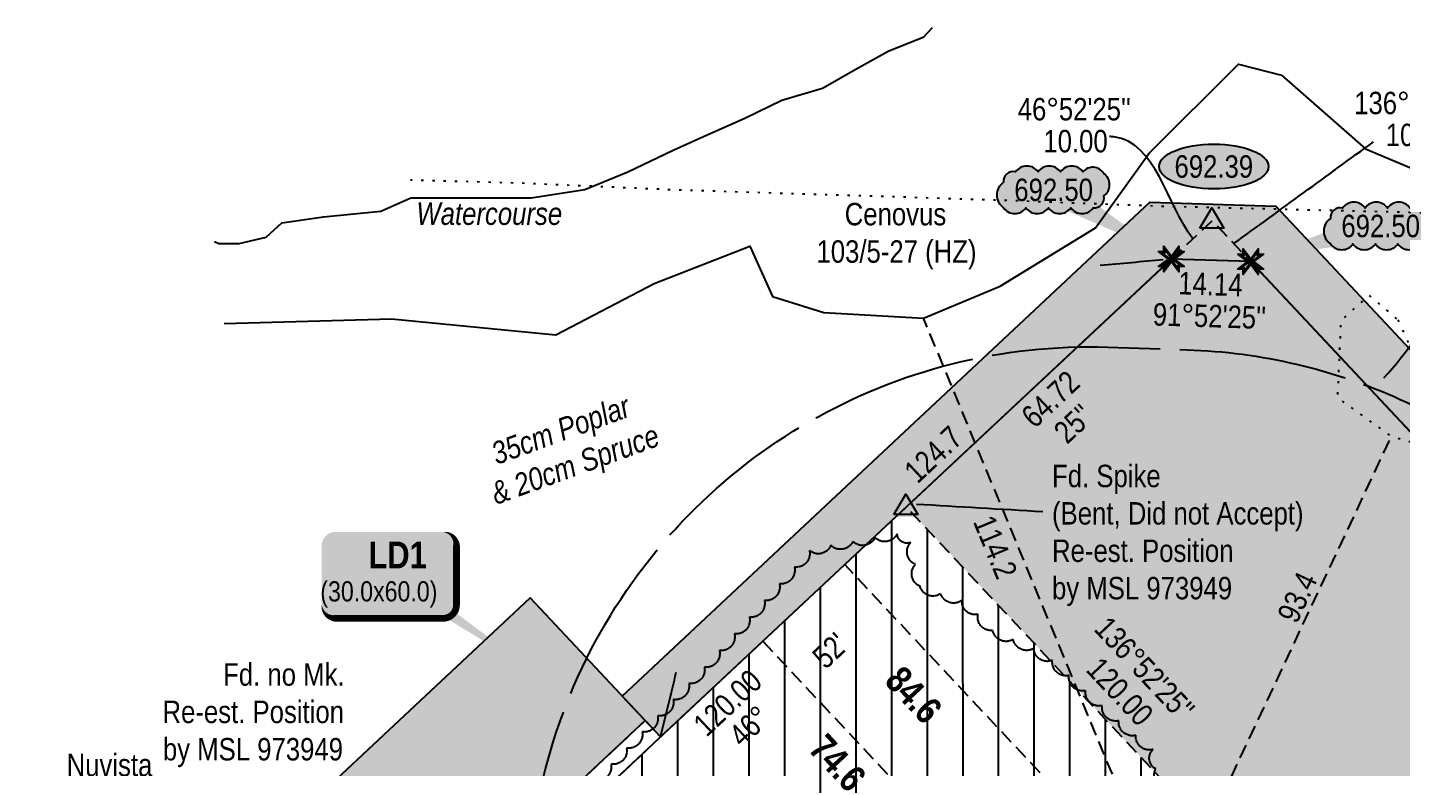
# Model space of a CAD drawing. Extents: x 348646 to 355532, y 6093406 to 6098999.
# Drawn here: x 354576 to 355188, y 6096714 to 6097044 of the extents above; entities that cross this region are included whole.
import ezdxf
from ezdxf.enums import TextEntityAlignment as Align

# ---------------------------------------------------------------- set-up
doc = ezdxf.new("R2010")
doc.units = 0
doc.header["$LTSCALE"] = 5
doc.header["$PDSIZE"] = 0.5
for name, pattern in [('0', [1, 1, 0]), ('foc-ACCESSROAD', [3.75, 2.5, -1.25]), ('foc-BUFFER', [16.75, 15, -1.75]), ('foc-DOT', [1, 0.2, -0.8]), ('foc-TIELINE', [1.875, 1.25, -0.625]), ('foc-TOPO', [1, 0.2, -0.8]), ('foc-TRAV', [1.875, 1.25, -0.625])]:
    doc.linetypes.add(name, pattern=pattern)
doc.layers.get('Defpoints').update_dxf_attribs({"color": 9})
for name, color, linetype in [('AS-DRILL', 8, 'foc-DOT'), ('AS-DRILL-T', 8, 'Continuous'), ('AUX-BUFFER', 7, 'foc-BUFFER'), ('C-AR', 13, 'foc-ACCESSROAD'), ('F-AR', 190, 'foc-ACCESSROAD'), ('L-BD', 7, 'Continuous'), ('L-MON', 1, 'Continuous'), ('L-TIE', 7, 'foc-TIELINE'), ('P-ELEVATION', 7, 'Continuous'), ('P-PROPOSED', 10, 'Continuous'), ('P-PROPOSED-EXISTING-H', 59, 'Continuous'), ('P-PROPOSED-H', 21, 'Continuous'), ('P-TEMP-BLOCKS', 250, 'Continuous'), ('P-TEMP-BLUE', 146, 'Continuous'), ('P-TRAV', 4, 'foc-TRAV'), ('T-BUSH', 110, '0'), ('T-BUSH-T', 110, 'Continuous'), ('T-GENERAL', 48, 'foc-TOPO'), ('T-SLOPE', 48, 'Continuous'), ('T-TIE', 201, 'foc-TIELINE'), ('T-WATER', 160, 'Continuous')]:
    doc.layers.add(name, color=color, linetype=linetype)
doc.layers.add('F-AR-T', color=190, linetype='Continuous', lineweight=9)
doc.layers.add('T-TIE-T', color=201, linetype='Continuous', lineweight=18)
doc.layers.add('P-TEMP-BLUE-H', color=7, linetype='Continuous', true_color=0x99e6ff)
doc.styles.add('80', font='ARIALN.TTF', dxfattribs={"height": 10})
doc.styles.add('80CG', font='ARIALN.TTF', dxfattribs={"height": 10})
doc.styles.add('80L', font='ARIALN.TTF', dxfattribs={"height": 10})
doc.styles.add('BOLD', font='ARIALNB.TTF')
doc.dimstyles.new('Compass 5 000', dxfattribs={"dimscale": 5, "dimtxt": 9, "dimasz": 2, "dimexe": 0.2, "dimexo": 0.0625, "dimgap": 0.5, "dimtad": 0, "dimtih": 1, "dimtoh": 1, "dimzin": 0, "dimdsep": 46, "dimtxsty": '80CG', "dimcen": 0.1, "dimse1": 1, "dimse2": 1, "dimclrd": 256, "dimclrt": 256, "dimaunit": 1, "dimadec": 4, "dimazin": 0, "dimtfac": 0.06, "dimtofl": 0, "dimtmove": 0, "dimatfit": 1, "dimfxl": 0.2, "dimtolj": 1, "dimtzin": 0, "dimlwd": -1, "dimarcsym": 0})

# ---------------------------------------------------------------- blocks, each defined once
blk = doc.blocks.new('*D477')
at = {"layer": 'Defpoints', "color": 0, "transparency": 16777216}
for p in [(354727.0980591681, 6096618.344877249), (354723.3539076196, 6096614.837911431), (354757.526280974, 6096578.354366609)]:
    blk.add_point(p, dxfattribs=at)
at = {"layer": 'F-AR-T', "transparency": 16777216}
for p, q in [((354661.6090127961, 6096688.263127699), (354651.6090127961, 6096688.263127699)), ((354720.2619438288, 6096625.643337844), (354661.6090127961, 6096688.263127699)), ((354768.1065478618, 6096574.562871831), (354774.9426632011, 6096567.264411235))]:
    blk.add_line(p, q, dxfattribs=at)
for points in [[(354721.4783539283, 6096626.782690401), (354719.0455337293, 6096624.503985288), (354727.0980591681, 6096618.344877249)], [(354769.3229579614, 6096575.702224389), (354766.8901377623, 6096573.423519274), (354761.2704325225, 6096581.861332428)]]:
    blk.add_solid(points, dxfattribs=at)
at = {"layer": 'F-AR-T', "transparency": 16777216, "insert": (354612.5605816902, 6096688.263127698), "char_height": 10, "attachment_point": 5, "style": '80CG'}
blk.add_mtext('\\A1;Nuvista\\P20.00 A/R^JLOC 043374\\P(Not on PLSR)', dxfattribs=at)
blk = doc.blocks.new('*U480')
at = {"true_color": 0x99e6ff}
h = blk.add_hatch(color=141, dxfattribs=at)
edge = h.paths.add_edge_path()
edge.add_line((-23.99999999999998, -20), (23.99999999999998, -20))
edge.add_arc((23.99999999999998, -14), 6, 270, 360)
edge.add_line((29.99999999999998, -14), (29.99999999999998, 12.5))
edge.add_arc((23.99999999999998, 12.5), 6, 0, 90)
edge.add_line((23.99999999999998, 18.5), (-23.99999999999998, 18.5))
edge.add_arc((-23.99999999999998, 12.5), 6, 90, 180)
edge.add_line((-29.99999999999998, 12.5), (-29.99999999999998, -14))
edge.add_arc((-23.99999999999998, -14), 6, 180, 270)
at = {"color": 250, "flags": 128}
blk.add_lwpolyline([(-23.99999999999998, -20, 3, 3, 0), (23.99999999999998, -20, 3, 3, 0.414213562373095), (29.99999999999998, -14, 3, 3, 0), (29.99999999999998, 12.5, 3, 0, 0.414213562373095), (23.99999999999998, 18.5, 0, 0, 0), (-23.99999999999998, 18.5, 0, 0, 0.414213562373095), (-29.99999999999998, 12.5, 0, 0, 0), (-29.99999999999998, -14, 0, 3, 0.414213562373095)], format="xyseb", close=True, dxfattribs=at)
at = {"flags": 128}
blk.add_lwpolyline([(65.95299552273092, -44.68939068434253, 0, 7.499999999999998, 0), (-3.398394867633904e-15, -3.944304526105059e-31, 0, 0, 0)], format="xyseb", dxfattribs=at)
at = {"color": 250}
for tag, p, height, style in [('TEMP_AREA_W1_001', (-9.212824010914055, 2.244292974654144), 12, 'BOLD'), ('ENTER_TEXT_001', (-30.65893587994544, -12.47010782646594), 9, '80')]:
    blk.add_attdef(tag, p, '', height=height, dxfattribs=dict(at, style=style))
blk = doc.blocks.new('TRIA')
blk.add_hatch(color=255).paths.add_polyline_path([(-0.0414550714867801, 1.521379340009161), (-1.474693147280959, -0.867350786313807), (1.391783004306489, -0.867350786313807)])
blk = doc.blocks.new('TRIAA')
blk.add_blockref('TRIA', (0, 0))
blk = doc.blocks.new('TRIB')
at = {"color": 1}
blk.add_lwpolyline([(-1.121455071486707, -0.6673507863138184), (-0.0414550714867801, 1.132649213686192), (1.038544928513147, -0.6673507863138184)], close=True, dxfattribs=at)
blk = doc.blocks.new('TRIBB')
blk.add_blockref('TRIB', (0, 0))
blk = doc.blocks.new('TRICC')
for name in ['TRIAA', 'TRIBB']:
    blk.add_blockref(name, (0, 0))
blk = doc.blocks.new('plspike')
blk.add_blockref('TRICC', (0, 0))
blk = doc.blocks.new('we')
at = {"layer": 'P-ELEVATION'}
h = blk.add_hatch(color=111, dxfattribs=at)
h.dxf.hatch_style = 1
edge = h.paths.add_edge_path()
edge.add_ellipse((0, 0), major_axis=(-24.375, 0), ratio=0.4102564102564102, start_angle=0, end_angle=360)
at = {"layer": 'P-ELEVATION', "color": 7, "flags": 128}
blk.add_lwpolyline([(0, 0, 12.5, 0, 0), (-12.42052458118451, -6.430406050246802, 0, 0, 0)], format="xyseb", dxfattribs=at)
at = {"layer": 'P-ELEVATION', "color": 7}
blk.add_ellipse((0, 0), major_axis=(-24.375, 0), ratio=0.4102564102564102, dxfattribs=at)
at = {"layer": 'P-ELEVATION', "style": '80'}
blk.add_attdef('ELEVATION', text='', height=10, dxfattribs=at).set_placement((0, 0), align=Align.MIDDLE_CENTER)
blk = doc.blocks.new('TEMP')
h = blk.add_hatch(color=255)
h.dxf.hatch_style = 1
h.paths.add_polyline_path([(-5.274161e-10, 0.2514284397220763), (-0.6656854269836912, 1.152061669657268), (-0.6656854269836914, 0.6656854303339061), (-1.152061663105632, 0.6656854303339061), (-0.2514284404497629, 5.273253e-10), (-1.152061661774314, -0.665685419564579), (-0.6656854224511335, -0.6656854195645793), (-0.6656854224511335, -1.152061655686338), (-5.273251e-10, -0.2514284436956587), (0.6656854183820542, -1.152061663420681), (0.6656854183820542, -0.6656854208922597), (1.152061656810019, -0.6656854053035205), (0.2514284429676993, 5.273253e-10), (1.152061671303363, 0.6656854258011663), (0.6656854287749412, 0.6656854258011663), (0.6656854131859291, 1.15206166422904)])
h.paths.add_polyline_path([(0.5656854229146121, 0.8485281473411305), (0.5656854319800914, 0.5656854258011663), (0.8485281444547581, 0.5656854258011663), (0.0831890339399251, 0), (0.8485281399220186, -0.5656854150320215), (0.5656854183820542, -0.5656854240973189), (0.5656854183820542, -0.8485281365719859), (0, -0.08318903609469999), (-0.5656854224511337, -0.8485281320390644), (-0.5656854224511337, -0.5656854195645792), (-0.8485281349258001, -0.5656854195645794), (-0.0831890328488955, 0), (-0.8485281394583584, 0.5656854303339058), (-0.5656854269836913, 0.5656854303339061), (-0.5656854269836913, 0.8485281428085727), (0, 0.0831890306941206)], flags=16)
h = blk.add_hatch(color=1)
h.dxf.hatch_style = 1
h.paths.add_polyline_path([(0, 0.0831890306941205), (-0.5656854269836911, 0.8485281428085727), (-0.5656854269836912, 0.5656854303339061), (-0.8485281394583578, 0.5656854303339061), (-0.0831890328488953, -1e-16), (-0.8485281349258001, -0.5656854195645793), (-0.5656854224511337, -0.5656854195645793), (-0.5656854224511337, -0.848528132039064), (0, -0.08318903609469999), (0.5656854183820542, -0.8485281365719856), (0.5656854183820542, -0.5656854240973191), (0.8485281399220184, -0.5656854150320213), (0.0831890339399251, -1e-16), (0.8485281444547581, 0.5656854258011663), (0.5656854319800914, 0.5656854258011663), (0.5656854229146121, 0.8485281473411308)])
at = {"color": 1}
for p, q in [((-0.0831890328488953, 0), (0.0831890339399252, 0)), ((0, 0.0831890306941205), (0, -0.08318903609469999))]:
    blk.add_line(p, q, dxfattribs=at)
at = {"color": 255, "flags": 128}
blk.add_lwpolyline([(-0.251428440449763, 5.27325e-10), (-1.152061663105632, 0.6656854303339061), (-0.6656854269836914, 0.6656854303339061), (-0.6656854269836914, 1.152061669657268), (-5.274159999999999e-10, 0.2514284397220763), (0.6656854131859291, 1.15206166422904), (0.6656854287749412, 0.6656854258011663), (1.152061671303363, 0.6656854258011663), (0.2514284429676991, 5.27325e-10), (1.152061656810019, -0.6656854053035204), (0.6656854183820542, -0.6656854208922596), (0.6656854183820542, -1.152061663420681), (-5.27325e-10, -0.2514284436956586), (-0.6656854224511335, -1.152061655686338), (-0.6656854224511335, -0.6656854195645793), (-1.152061661774314, -0.6656854195645793)], close=True, dxfattribs=at)
at = {"color": 1, "flags": 128}
blk.add_lwpolyline([(-0.0831890328488953, 0), (-0.8485281394583578, 0.5656854303339061), (-0.5656854269836913, 0.5656854303339061), (-0.5656854269836913, 0.8485281428085727), (0, 0.0831890306941205), (0.5656854229146121, 0.8485281473411305), (0.5656854319800914, 0.5656854258011663), (0.8485281444547581, 0.5656854258011663), (0.0831890339399252, 0), (0.8485281399220184, -0.5656854150320214), (0.5656854183820542, -0.5656854240973189), (0.5656854183820542, -0.8485281365719856), (0, -0.08318903609469999), (-0.5656854224511335, -0.848528132039064), (-0.5656854224511335, -0.5656854195645792), (-0.8485281349258001, -0.5656854195645792)], close=True, dxfattribs=at)
blk = doc.blocks.new('*U550')
at = {"layer": 'P-ELEVATION'}
h = blk.add_hatch(color=111, dxfattribs=at)
h.dxf.hatch_style = 1
edge = h.paths.add_edge_path()
edge.add_arc((-17.35, -4.498962302481988), 6.103872947518012, 215.000000049745, 324.9999999502549)
edge.add_arc((-7.350000000000001, -4.498962302481988), 6.103872947518012, 215.000000049745, 324.9999999502549)
edge.add_arc((2.649999999999997, -4.49896230248199), 6.103872947518009, 215.000000049745, 324.9999999502549)
edge.add_arc((12.65, -4.498962302481988), 6.103872947518014, 215.000000049745, 324.9999999502549)
edge.add_arc((18.14445002031546, -3.704512282166537), 4.323851935097695, 263.4336304121956, 373.4336303127054)
edge.add_arc((18.84896230248199, 2.299999999999989), 6.103872947518012, 305.0000000497451, 414.999999950255)
edge.add_arc((17.45492736117374, 4.39403494130825), 5.692659225855938, 30.69553108923699, 140.6955309897469)
edge.add_arc((8.050000000000013, 4.498962302481985), 6.103872947518018, 35.00000004974505, 144.999999950255)
edge.add_arc((-1.949999999999989, 4.498962302481991), 6.103872947518007, 35.00000004974505, 144.999999950255)
edge.add_arc((-11.94999999999999, 4.498962302481985), 6.103872947518018, 35.00000004974505, 144.999999950255)
edge.add_arc((-18.03952265914172, 3.809439643340282), 4.329879412592375, 75.42607878984403, 185.4260786903539)
edge.add_arc((-18.35881702482946, -2.29999999999999), 6.958415160170545, 125.000000049745, 234.9999999502549)
at = {"color": 240, "flags": 128}
blk.add_lwpolyline([(-22.35, -8, 0.52056705), (-12.35, -8, 0.52056705), (-2.350000000000001, -8, 0.52056705), (7.649999999999995, -8, 0.52056705), (17.65, -8, 0.52056705), (22.35, -2.70000000000001, 0.52056705), (22.35, 7.29999999999999, 0.52056705), (13.05000000000002, 8, 0.52056705), (3.050000000000008, 8, 0.52056705), (-6.949999999999985, 8, 0.52056705), (-16.95, 8, 0.52056705), (-22.35, 3.40000000000002, 0.52056705)], format="xyb", close=True, dxfattribs=at)
at = {"layer": 'P-ELEVATION', "color": 240, "flags": 128}
blk.add_lwpolyline([(0, 0, 12.5, 0, 0), (-54.41175422656852, -14.21752418526694, 0, 0, 0)], format="xyseb", dxfattribs=at)
at = {"layer": 'P-ELEVATION', "color": 240, "style": '80'}
blk.add_attdef('ELEVATION', text='', height=10, dxfattribs=at).set_placement((0, 0), align=Align.MIDDLE_CENTER)
blk = doc.blocks.new('*U551')
at = {"layer": 'P-ELEVATION'}
h = blk.add_hatch(color=111, dxfattribs=at)
h.dxf.hatch_style = 1
edge = h.paths.add_edge_path()
edge.add_arc((-17.35, -4.498962302481988), 6.103872947518012, 215.000000049745, 324.9999999502549)
edge.add_arc((-7.350000000000001, -4.498962302481988), 6.103872947518012, 215.000000049745, 324.9999999502549)
edge.add_arc((2.649999999999997, -4.49896230248199), 6.103872947518009, 215.000000049745, 324.9999999502549)
edge.add_arc((12.65, -4.498962302481988), 6.103872947518014, 215.000000049745, 324.9999999502549)
edge.add_arc((18.14445002031546, -3.704512282166537), 4.323851935097695, 263.4336304121956, 373.4336303127054)
edge.add_arc((18.84896230248199, 2.299999999999989), 6.103872947518012, 305.0000000497451, 414.999999950255)
edge.add_arc((17.45492736117374, 4.39403494130825), 5.692659225855938, 30.69553108923699, 140.6955309897469)
edge.add_arc((8.050000000000013, 4.498962302481985), 6.103872947518018, 35.00000004974505, 144.999999950255)
edge.add_arc((-1.949999999999989, 4.498962302481991), 6.103872947518007, 35.00000004974505, 144.999999950255)
edge.add_arc((-11.94999999999999, 4.498962302481985), 6.103872947518018, 35.00000004974505, 144.999999950255)
edge.add_arc((-18.03952265914172, 3.809439643340282), 4.329879412592375, 75.42607878984403, 185.4260786903539)
edge.add_arc((-18.35881702482946, -2.29999999999999), 6.958415160170545, 125.000000049745, 234.9999999502549)
at = {"color": 240, "flags": 128}
blk.add_lwpolyline([(-22.35, -8, 0.52056705), (-12.35, -8, 0.52056705), (-2.350000000000001, -8, 0.52056705), (7.649999999999995, -8, 0.52056705), (17.65, -8, 0.52056705), (22.35, -2.70000000000001, 0.52056705), (22.35, 7.29999999999999, 0.52056705), (13.05000000000002, 8, 0.52056705), (3.050000000000008, 8, 0.52056705), (-6.949999999999985, 8, 0.52056705), (-16.95, 8, 0.52056705), (-22.35, 3.40000000000002, 0.52056705)], format="xyb", close=True, dxfattribs=at)
at = {"layer": 'P-ELEVATION', "color": 240, "flags": 128}
blk.add_lwpolyline([(0, 0, 12.5, 0, 0), (46.78346702849921, -27.18842722983345, 0, 0, 0)], format="xyseb", dxfattribs=at)
at = {"layer": 'P-ELEVATION', "color": 240, "style": '80'}
blk.add_attdef('ELEVATION', text='', height=10, dxfattribs=at).set_placement((0, 0), align=Align.MIDDLE_CENTER)

msp = doc.modelspace()

# ---------------------------------------------------------------- hatches: boundary and pattern name
at = {"layer": 'P-PROPOSED-EXISTING-H'}
h = msp.add_hatch(dxfattribs=at)
h.set_pattern_fill('ANSI31', color=256, scale=4.998800000013026, angle=45, style=0)
h.set_pattern_definition([(90, (-360242.4537147003, -6097598.998734203), (-15.87119000004138, 0), [])])
h.paths.add_polyline_path([(354967.484644166, 6096829.805143432), (354748.5833752054, 6096624.770903287), (354953.617615346, 6096405.86963431), (355172.518884311, 6096610.903874459)])
at = {"layer": 'P-PROPOSED-H'}
h = msp.add_hatch(color=256, dxfattribs=at)
h.dxf.hatch_style = 1
h.paths.add_polyline_path([(355030.0318067555, 6096324.362117499), (355065.3039991737, 6096323.210133153), (355365.7971321045, 6096604.695924567), (355368.1047472437, 6096675.351958988), (355120.8885147213, 6096939.261479421), (355085.5604975079, 6096940.415286993), (354967.5059847261, 6096829.8281743), (355172.5505114129, 6096610.937080549), (354953.658919725, 6096405.892087384)])
at = {"layer": 'P-TEMP-BLUE-H'}
h = msp.add_hatch(color=256, dxfattribs=at)
h.dxf.hatch_style = 1
h.paths.add_polyline_path([(355148.85102313, 6096401.468907788), (355365.7765226927, 6096604.673038801), (355368.0841378317, 6096675.329073223), (355120.8679053092, 6096939.238593658), (355085.539888096, 6096940.392401228), (354858.0392287436, 6096727.282029858), (354840.9521239258, 6096745.522942216), (355076.0084165265, 6096965.711024179), (355132.0311071929, 6096963.881331776), (355393.4027607804, 6096684.860544725), (355390.4192608153, 6096593.509836958), (355164.4297153649, 6096381.814995687)])
h = msp.add_hatch(color=256, dxfattribs=at)
h.dxf.hatch_style = 1
h.paths.add_polyline_path([(354690.4903404959, 6096686.792929485), (354799.9409749769, 6096789.310049557), (354851.1995350136, 6096734.584732314), (354741.7489005335, 6096632.067612241)])

# ---------------------------------------------------------------- linework, layer by layer
at = {"layer": 'AS-DRILL', "flags": 128}
msp.add_lwpolyline([(355442.0469643844, 6096953.533013748), (355370.4146914706, 6096955.832728226), (355298.7303605276, 6096958.234167958), (355226.884757298, 6096960.29026236), (355155.1289027904, 6096962.018405763), (355083.298722227, 6096963.774224699), (355011.3990759937, 6096966.48247372), (354939.5366812383, 6096968.789318022), (354867.6718316841, 6096971.021531806), (354796.0113689145, 6096974.172140894), (354746.7019778713, 6096975.583763684)], dxfattribs=at)
at = {"layer": 'AUX-BUFFER', "color": 251, "linetype": 'foc-BUFFER', "flags": 128}
msp.add_lwpolyline([(354844.6817870323, 6096507.35216034, -0.6190094797482796), (355057.1954862831, 6096901.082690506), (355092.5234453735, 6096899.927104787, -0.1989123673894191), (355266.7699444236, 6096820.98257716), (355283.8561311024, 6096802.740804773, -0.1590395786551773), (355349.5259818243, 6096662.252591114, -0.1590395786551773)], format="xyb", dxfattribs=at)
at = {"layer": 'C-AR'}
msp.add_lwpolyline([(354628.7258688625, 6096526.204400458), (354851.1995350136, 6096734.584732402), (354858.0340096844, 6096727.288023426), (354748.5833752053, 6096624.770903379), (354755.3853176934, 6096617.488606904), (354643.1299078556, 6096510.826176721)], dxfattribs=at)
at = {"layer": 'F-AR', "flags": 128}
msp.add_lwpolyline([(354628.7258688625, 6096526.204400458), (354851.1995350136, 6096734.584732402), (354858.0340096844, 6096727.288023426), (354748.5833752053, 6096624.770903379), (354749.7452358977, 6096623.530462865), (354775.9212738887, 6096595.584067527), (354662.8982422149, 6096489.720855638)], dxfattribs=at)
at = {"layer": 'L-TIE'}
for p, q in [((355039.8952793339, 6096697.579191254), (354940.0699555349, 6096804.145224833)), ((355004.1287299035, 6096662.630418765), (354903.5826482128, 6096769.965879448))]:
    msp.add_line(p, q, dxfattribs=at)
at = {"layer": 'P-PROPOSED', "flags": 128}
msp.add_lwpolyline([(354748.5673371151, 6096624.755880497), (355029.9577792854, 6096324.364535229), (355065.2857964978, 6096323.210727657), (355365.7501054154, 6096604.669518287), (355368.0577205545, 6096675.32555271), (355120.841488032, 6096939.235073145), (355085.5134708189, 6096940.388880715), (354748.5673371151, 6096624.755880497)], close=True, dxfattribs=at)
at = {"layer": 'P-TEMP-BLUE', "flags": 128}
for points in [[(355148.85102313, 6096401.468907942), (355365.7765226927, 6096604.673038805), (355368.0841378317, 6096675.329073229), (355120.8679053092, 6096939.238593662), (355085.539888096, 6096940.392401233), (354858.0392287436, 6096727.282029923), (354840.9521239258, 6096745.522942328), (355076.0084165265, 6096965.711024183), (355132.0311071929, 6096963.881331786), (355393.4027607804, 6096684.860544735), (355390.4192608153, 6096593.509836964), (355164.4297153649, 6096381.814995834)], [(354690.4903404959, 6096686.792929569), (354799.9409749769, 6096789.310049666), (354851.1995350136, 6096734.584732402), (354741.7489005335, 6096632.067612355)]]:
    msp.add_lwpolyline(points, close=True, dxfattribs=at)
at = {"layer": 'P-TRAV'}
msp.add_line((355172.5195228137, 6096610.925697151), (354967.4747267531, 6096829.817078471), dxfattribs=at)
at = {"layer": 'P-TRAV', "flags": 128}
msp.add_lwpolyline([(355085.539888096, 6096940.392401233), (355103.7871676417, 6096957.473130357), (355120.8679053092, 6096939.238593662)], dxfattribs=at)
at = {"layer": 'T-BUSH', "flags": 128}
msp.add_lwpolyline([(355180.3736002483, 6096355.881931425, -0.5205670500220554), (355174.4176404775, 6096363.911785032, -0.52056705), (355168.4616807044, 6096371.941638657, -0.52056705), (355162.5057209337, 6096379.971492264, -0.52056705), (355156.5497611606, 6096388.001345854, -0.52056705), (355150.5938013899, 6096396.031199461, -0.52056705), (355144.6378416168, 6096404.061053086, -0.52056705), (355138.6818818449, 6096412.090906676, -0.52056705), (355132.725922073, 6096420.120760283, -0.52056705), (355126.7699623011, 6096428.150613891, -0.52056705), (355120.8140025291, 6096436.180467516, -0.52056705), (355114.8580427572, 6096444.210321106, -0.52056705), (355109.2548448039, 6096452.480913441, -0.52056705), (355103.9484855296, 6096460.95408034, -0.52056705), (355098.6421262552, 6096469.427247204, -0.52056705), (355093.3357669809, 6096477.900414087, -0.52056705), (355088.0294077076, 6096486.373580986, -0.52056705), (355082.7230484321, 6096494.846747851, -0.52056705), (355077.4166891578, 6096503.319914733, -0.52056705), (355072.1103298834, 6096511.793081632, -0.52056705), (355075.2341091474, 6096519.301212571, -0.52056705), (355082.318024338, 6096526.356008887, -0.52056705), (355089.4019395296, 6096533.410805239, -0.52056705), (355096.4858547224, 6096540.465601555, -0.52056705), (355103.5697699129, 6096547.520397889, -0.52056705), (355110.6536851046, 6096554.575194241, -0.52056705), (355117.7376002974, 6096561.629990558, -0.52056705), (355124.821515488, 6096568.68478691, -0.52056705), (355131.9054306797, 6096575.739583226, -0.52056705), (355138.9893458725, 6096582.794379561, -0.52056705), (355146.073261063, 6096589.849175912, -0.52056705), (355153.1571762558, 6096596.90397223, -0.52056705), (355160.2410914464, 6096603.958768581, -0.52056705), (355167.325006638, 6096611.013564897, -0.52056705), (355174.4089218308, 6096618.068361232, -0.52056705), (355171.8607845521, 6096625.109552308, -0.52056705), (355164.7569678667, 6096632.144308469, -0.52056705), (355157.653151179, 6096639.179064631, -0.52056705), (355150.4166626601, 6096646.063401024, -0.52056705), (355142.5497538534, 6096652.232983797, -0.52056705), (355134.6828450466, 6096658.402566569, -0.52056705), (355126.8159362399, 6096664.572149342, -0.52056705), (355118.9490274331, 6096670.741732114, -0.52056705), (355111.0821186264, 6096676.911314869, -0.52056705), (355103.2152098197, 6096683.080897641, -0.52056705), (355096.2623847685, 6096690.242021578, -0.52056705), (355089.4746814512, 6096697.582259256, -0.52056705), (355082.6869781316, 6096704.922496951, -0.52056705), (355078.5676643904, 6096713.013538863, -0.52056705), (355077.4841186317, 6096721.717471519, -0.52056705), (355069.7164303961, 6096728.011518328, -0.52056705), (355062.1190053332, 6096734.503668186, -0.52056705), (355054.7290080586, 6096741.237162526, -0.52056705), (355047.3390107817, 6096747.970656884, -0.52056705), (355039.9490135061, 6096754.704151223, -0.52056705), (355032.5590162314, 6096761.437645545, -0.52056705), (355024.2620982893, 6096766.774284898, -0.52056705), (355015.1041238503, 6096770.784710072, -0.52056705), (355005.9461494102, 6096774.795135228, -0.52056705), (354999.4362759721, 6096782.015869805, -0.52056705), (354992.3272846704, 6096788.282830156, -0.52056705), (354982.7569950411, 6096791.174466747, -0.52056705), (354973.6012067843, 6096794.447317693, -0.52056705), (354971.5189779583, 6096804.225677927, -0.52056705), (354969.4367491322, 6096814.004038179, -0.52056705), (354963.3969696414, 6096817.918985349, -0.52056705), (354953.5495497434, 6096816.192622962, -0.52056705), (354943.7021298431, 6096814.466260576, -0.52056705), (354933.8547099439, 6096812.739898189, -0.52056705), (354924.3179714375, 6096810.45322136, -0.52056705), (354917.6375048218, 6096803.01525312, -0.52056705), (354910.9570382038, 6096795.57728488, -0.52056705), (354904.2765715882, 6096788.139316658, -0.52056705), (354897.5961049702, 6096780.701348417, -0.52056705), (354890.9156383545, 6096773.263380177, -0.52056705), (354884.2351717366, 6096765.825411937, -0.52056705), (354877.5547051209, 6096758.387443697, -0.52056705), (354870.6277951601, 6096751.178615724, -0.52056705), (354863.6949576865, 6096743.975299122, -0.52056705), (354856.762120213, 6096736.771982502, -0.52056705), (354849.8292827383, 6096729.568665864, -0.52056705), (354842.8964452647, 6096722.365349245, -0.52056705), (354835.9636077911, 6096715.162032626, -0.52056705), (354829.0307703174, 6096707.958716005, -0.52056705), (354822.0979328438, 6096700.755399403, -0.52056705), (354815.079102491, 6096693.640613471, -0.52056705), (354807.7395892086, 6096686.865604564, -0.52056705), (354802.0607713882, 6096678.637419209, -0.52056705), (354796.381953569, 6096670.409233873, -0.52056705), (354793.1962447035, 6096661.193026248, -0.52056705), (354791.6969654339, 6096651.308484425, -0.52056705), (354787.3966813612, 6096643.377399432, -0.52056705), (354778.6390826232, 6096638.554903179, -0.52056705), (354769.8814838863, 6096633.732406927, -0.52056705), (354761.1238851471, 6096628.909910693, -0.52056705), (354752.8849231362, 6096623.332798876, -0.52056705), (354745.2443367717, 6096616.885051535, -0.52056705), (354737.6037504096, 6096610.437304209, -0.52056705), (354729.9631640451, 6096603.989556868, -0.52056705), (354722.3225776819, 6096597.541809509, -0.52056705), (354714.6819913186, 6096591.094062166, -0.52056705), (354707.0414049553, 6096584.646314842, -0.52056705), (354699.4008185931, 6096578.198567483, -0.52056705), (354691.7602322287, 6096571.750820141, -0.52056705), (354684.1196458665, 6096565.303072816, -0.52056705), (354676.4790595021, 6096558.855325474, -0.52056705), (354668.8384731399, 6096552.407578115, -0.52056705), (354661.1978867755, 6096545.959830772, -0.52056705), (354653.2854460736, 6096539.870093302, -0.52056705), (354645.0227066689, 6096534.241670512, -0.52056705), (354636.7599672654, 6096528.613247686, -0.4450610981154198), (354629.9454596384, 6096522.631194405, -0.4450610981154198)], format="xyb", dxfattribs=at)
at = {"layer": 'T-GENERAL', "flags": 128}
msp.add_lwpolyline([(355186.4662691557, 6096913.230319111), (355199.7237691555, 6096883.577819094), (355206.7462691555, 6096878.070319111), (355202.4937691567, 6096855.580319112), (355183.5987691567, 6096861.295319092), (355159.6337691568, 6096878.507819112), (355161.1712691555, 6096912.902819094), (355173.5412691566, 6096924.310319111)], close=True, dxfattribs=at)
at = {"layer": 'T-SLOPE', "flags": 128}
msp.add_lwpolyline([(354663.6171676417, 6096911.56063035), (354738.154667642, 6096913.680630356), (354811.3296676417, 6096906.520630351), (354855.1796676416, 6096929.443130354), (354897.8221676407, 6096946.070630352), (354907.879667642, 6096923.680630351), (354930.7896676416, 6096916.570630353), (354975.1846676416, 6096913.968130352), (355009.3421676406, 6096928.233130352), (355051.6846676416, 6096954.245630355), (355075.6546676407, 6096987.628130358), (355115.3921676411, 6097027.265630353), (355134.5896676408, 6097022.300630356), (355171.9846676406, 6096989.448130351), (355244.9996676411, 6096958.730630365), (355280.3246676417, 6096925.455630371), (355317.8296676417, 6096899.613130372), (355360.9146676406, 6096890.430630357), (355395.8146676421, 6096885.943130374), (355439.6121443321, 6096894.199010121)], dxfattribs=at)
at = {"layer": 'T-TIE'}
msp.add_line((355084.3521960443, 6096650.120319108), (355183.5987691567, 6096861.295319092), dxfattribs=at)
at = {"layer": 'T-TIE', "flags": 128}
msp.add_lwpolyline([(355084.3521960443, 6096650.120319108), (354975.1846676416, 6096913.968130352)], dxfattribs=at)
at = {"layer": 'T-WATER'}
msp.add_lwpolyline([(354659.3373193135, 6096948.209893904), (354661.2220029801, 6096947.372256717), (354670.3059939726, 6096947.372256717), (354682.4069081538, 6096950.094339488), (354689.3169703369, 6096956.472858426), (354707.9209838913, 6096959.130574655), (354733.4350596382, 6096961.788290882), (354746.7236407532, 6096967.635266573), (354759.1173028679, 6096967.635266573), (354779.6793219205, 6096967.635266573), (354800.409508463, 6096967.635266573), (354824.3289544703, 6096971.356069281), (354843.4645112802, 6096979.329217945), (354863.6631545741, 6096988.896996351), (354880.1409951563, 6096996.338601776), (354895.5557492527, 6097003.248663952), (354912.0335898399, 6097011.221812631), (354930.1060601522, 6097016.537245071), (354946.0523574927, 6097025.573480223), (354959.3409386105, 6097033.015085649), (354975.2872359464, 6097039.393604591), (354979.1732417493, 6097043.63288365)], dxfattribs=at)

# ---------------------------------------------------------------- block references
at = {"layer": 'L-MON', "xscale": 0.99976, "yscale": 0.99976, "zscale": 0.99976}
msp.add_blockref('we', (355104.4544516805, 6096981.625792511), dxfattribs=at).add_auto_attribs({'ELEVATION': '692.39'})
at = {"layer": 'L-MON', "color": 3, "xscale": 0.99976, "yscale": 0.99976, "zscale": 0.99976}
for name, p in [('*U551', (355033.111344936, 6096971.23024603)), ('*U550', (355178.7744839063, 6096955.116519799))]:
    msp.add_blockref(name, p, dxfattribs=at).add_auto_attribs({'ELEVATION': '692.50'})
at = {"layer": 'L-MON', "xscale": 4.998799999999983, "yscale": 4.998799999999983, "zscale": 4.998799999999983}
for p in [(355103.7871676417, 6096957.473130357), (354967.484644166, 6096829.805143494)]:
    msp.add_blockref('plspike', p, dxfattribs=at)
at = {"layer": 'L-MON', "color": 3, "xscale": 4.998799999999997, "yscale": 4.998799999999997, "zscale": 4.998799999999997}
for p in [(355085.539888096, 6096940.392401233), (355120.8679053092, 6096939.238593662)]:
    msp.add_blockref('TEMP', p, dxfattribs=at)
at = {"layer": 'P-TEMP-BLOCKS'}
msp.add_blockref('*U480', (354737.1296834874, 6096800.178535813), dxfattribs=at).add_auto_attribs({'TEMP_AREA_W1_001': 'LD1', 'ENTER_TEXT_001': '(30.0x60.0)'})

# ---------------------------------------------------------------- texts
at = {"layer": 'AS-DRILL-T', "insert": (354926.8038651422, 6096965.398170162), "char_height": 9.99999999999995, "attachment_point": 1, "style": '80L'}
msp.add_mtext_dynamic_manual_height_columns('\\pi13.24236;Cenovus\\P\\pi0.66392;103/5-27 (HZ)', width=70.70709413369684, gutter_width=49.99999999999972, heights=[0], dxfattribs=at)
at = {"layer": 'L-BD', "style": '80L'}
for s, height, rotation, p in [('14.14', 9.997599999999995, 358.1294000000036, (355102.9564344521, 6096929.208507754)), ("91°52'25''", 9.997599999999995, 358.1294000000036, (355102.4913913108, 6096914.969519848)), ('64.72', 9.997599999999954, 43.12650000000403, (355031.688899651, 6096877.93371354)), ("25''", 9.997599999999954, 43.12650000000403, (355041.9406116579, 6096866.988650107)), ("136°52'25''", 9.997599999999954, 313.1265000000034, (355073.6269498212, 6096757.781793316)), ("52'", 9.997599999999954, 43.12650000000403, (354933.5990917039, 6096765.850728549)), ('120.00', 9.997599999999954, 43.12650000000403, (354887.8800470881, 6096742.547888181)), ('120.00', 9.997599999999954, 313.1265000000034, (355062.6818863745, 6096747.530081309)), ('46°', 9.997599999999954, 43.12650000000403, (354897.619173495, 6096732.150077906))]:
    msp.add_text(s, height=height, rotation=rotation, dxfattribs=at).set_placement(p, align=Align.MIDDLE)
at = {"layer": 'L-BD', "color": 3, "style": 'BOLD'}
for s, p in [('84.6', (354957.2778372761, 6096751.725639584)), ('74.6', (354923.4147150548, 6096721.399151087))]:
    msp.add_text(s, height=11.99711999999996, rotation=313.126509760879, dxfattribs=at).set_placement(p)
at = {"layer": 'L-BD', "char_height": 9.997599999999995, "width": 67.82681421146938, "attachment_point": 1, "line_spacing_factor": 0.8549999999853624, "style": '80L'}
for s, insert in [("\\pi6.43024;136°52'25'' \\P\\pi20.47871;10.00", (355160.5443818597, 6097014.952734218)), ("\\pi9.06603;46°52'25'' \\P\\pi20.47871;10.00", (355008.0516770263, 6097012.183285773))]:
    msp.add_mtext(s, dxfattribs=dict(at, insert=insert))
at = {"layer": 'L-MON', "char_height": 9.997599999999967, "attachment_point": 1, "style": '80L'}
for s, width, insert in [('Fd. Spike\\P(Bent, Did not Accept)\\PRe-est. Position \\Pby MSL 973949', 144.2735429160975, (355032.3913873874, 6096848.651671492)), ('\\pi37.81634;Fd. no Mk.\\P\\pi10.82419;Re-est. Position\\P\\pi11.0015;by MSL 973949', 89.98663035735504, (354625.3518766018, 6096760.146853186))]:
    msp.add_mtext_dynamic_manual_height_columns(s, width=width, gutter_width=49.98799999999984, heights=[0], dxfattribs=dict(at, insert=insert))
at = {"layer": 'P-TEMP-BLUE', "style": '80L'}
msp.add_text('124.7', height=9.997599999999995, rotation=43.12940000000526, dxfattribs=at).set_placement((354979.4284782208, 6096853.351181404), align=Align.MIDDLE)
at = {"layer": 'T-BUSH-T', "insert": (354775.259944473, 6096855.627155629), "char_height": 9.999999999999968, "attachment_point": 1, "rotation": 19.99999999999995, "style": '80L'}
msp.add_mtext_dynamic_manual_height_columns('\\pi6.72804;{\\fArial Narrow|b0|i1|c0|p34;35cm Poplar \\P\\pi0.5002;& 20cm Spruce}', width=78.13547066848538, gutter_width=49.99999999999986, heights=[0], dxfattribs=at)
at = {"layer": 'T-TIE-T', "style": '80L'}
for s, height, rotation, p in [('114.2', 9.997599999999995, 292.4774, (355007.2358285295, 6096811.989609724)), ('93.4', 9.997599999999967, 64.82773705565434, (355141.621823389, 6096789.569611506))]:
    msp.add_text(s, height=height, rotation=rotation, dxfattribs=at).set_placement(p, align=Align.MIDDLE)
at = {"layer": 'T-WATER', "insert": (354749.2655302175, 6096965.593301515), "char_height": 9.999999999999993, "attachment_point": 1, "style": '80L'}
msp.add_mtext_dynamic_manual_height_columns('{\\fArial Narrow|b0|i1|c0|p34;Watercourse}', width=25.38464001310055, gutter_width=49.99999999999994, heights=[0], dxfattribs=at)

# ---------------------------------------------------------------- dimensions: what is measured, and where the dimension line sits
at = {"layer": 'F-AR-T', "color": 5}
dim = msp.add_linear_dim(base=(354727.0980591681, 6096618.344877249), p1=(354757.5262809743, 6096578.354366608), p2=(354723.353907619, 6096614.837911431), angle=133.12650976178088, text='Nuvista\\P20.00 A/R^JLOC 043374\\P(Not on PLSR)', dimstyle='Compass 5 000', dxfattribs=at)
dim.commit()
dim.dimension.update_dxf_attribs({"geometry": '*D477', "text_midpoint": (354612.5605816902, 6096688.263127698), "dimtype": 161})

# ---------------------------------------------------------------- leaders
at = {"layer": 'L-BD', "color": 3, "path_type": 1}
for points in [[(355095.1774371056, 6096949.413820765), (355059.896584541, 6096994.810124949), (355057.9902122128, 6096994.98340648)], [(355113.3635558547, 6096947.249859813), (355175.5520692446, 6096992.610129044)]]:
    msp.add_leader(points, dimstyle='Compass 5 000', override={"dimgap": 0.5, "dimtad": 0}, dxfattribs=at)
at = {"layer": 'L-MON', "path_type": 1}
msp.add_leader([(354971.9501803725, 6096831.143040176), (355028.2445203441, 6096827.799911423)], dimstyle='Compass 5 000', override={"dimgap": 0.5, "dimtad": 0}, dxfattribs=at)
at = {"layer": 'P-TEMP-BLUE', "path_type": 1}
for points in [[(355081.8378687364, 6096939.983759327), (355053.8881452082, 6096937.518569798)], [(354858.0340096849, 6096727.288023426), (354865.0323901907, 6096756.242181225)]]:
    msp.add_leader(points, dimstyle='Compass 5 000', override={"dimgap": 0.5, "dimtad": 0}, dxfattribs=at)
at = {"layer": 'T-SLOPE', "path_type": 1}
msp.add_leader([(355180.1757137888, 6096887.357189526), (355212.6155176159, 6096920.232743244), (355218.2085292949, 6096922.021866324)], dimstyle='Compass 5 000', override={"dimgap": 0.5, "dimtad": 0}, dxfattribs=at)

doc.saveas('drawing.dxf')
